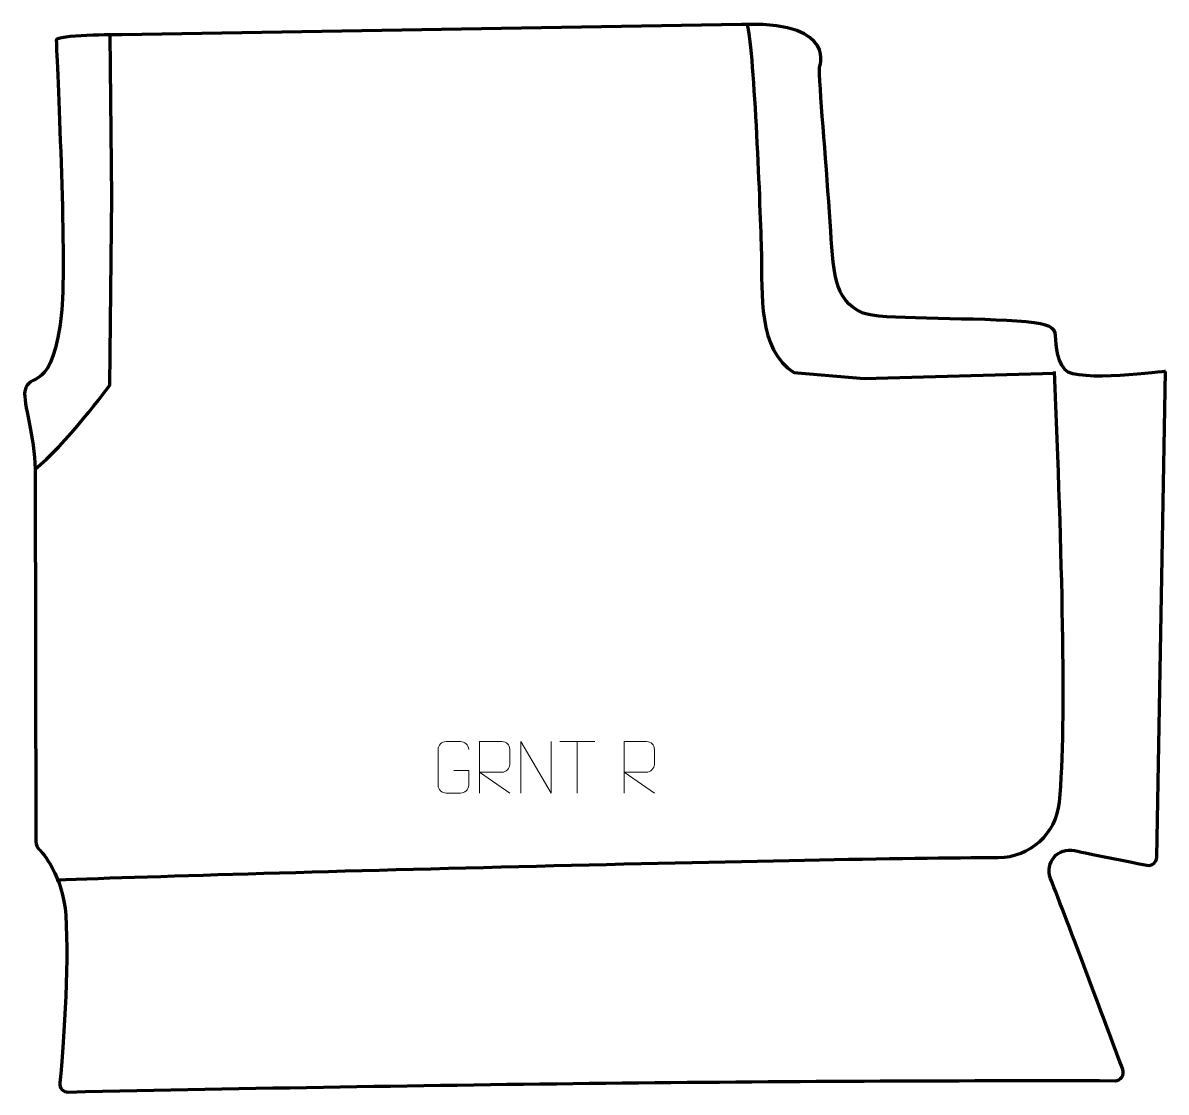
# Model space of a CAD drawing. Header units: millimetres. Extents: x -277 to 277, y -259 to 259.
import ezdxf

# ---------------------------------------------------------------- set-up
doc = ezdxf.new("R2010")
doc.units = ezdxf.units.MM
doc.header["$MEASUREMENT"] = 0
for name, color, linetype in [('layer 1', 7, 'Continuous'), ('layer 2', 7, 'Continuous'), ('layer 3', 7, 'Continuous')]:
    doc.layers.add(name, color=color, linetype=linetype)

msp = doc.modelspace()

# ---------------------------------------------------------------- linework, layer by layer
at = {"layer": 'layer 1', "color": 250, "lineweight": 9}
for points, knots in [([(-68.3373, -102.765), (-68.3373, -102.765), (-61.1692, -102.765), (-61.1692, -102.765), (-61.1692, -102.765), (-61.1692, -102.765), (-61.1692, -109.9331), (-61.1692, -109.9331), (-61.1692, -109.9331), (-61.3089, -112.2565), (-62.9861, -113.7361), (-65.1339, -113.7469), (-65.1339, -113.7469), (-67.4657, -113.7465), (-69.7977, -113.7465), (-72.1292, -113.7469), (-72.1292, -113.7469), (-74.0541, -113.8523), (-76.0263, -111.9678), (-76.0151, -109.9505), (-76.0151, -109.9505), (-76.0147, -104.1804), (-76.0147, -98.4107), (-76.0151, -92.6414), (-76.0151, -92.6414), (-76.0109, -90.5033), (-74.2641, -88.7841), (-72.1118, -88.7975), (-72.1118, -88.7975), (-69.7861, -88.7975), (-67.46, -88.7975), (-65.1339, -88.7975), (-65.1339, -88.7975), (-63.1872, -88.7621), (-61.1958, -90.2536), (-61.1692, -92.6913)], [0, 0, 0, 0, 0.1, 0.1, 0.1, 0.1, 0.2, 0.2, 0.2, 0.2, 0.3, 0.3, 0.3, 0.3, 0.4, 0.4, 0.4, 0.4, 0.5, 0.5, 0.5, 0.5, 0.6, 0.6, 0.6, 0.6, 0.7, 0.7, 0.7, 0.7, 0.8, 0.8, 0.8, 0.8, 1, 1, 1, 1]), ([(-55.9243, -113.7507), (-55.9243, -113.7507), (-55.9243, -88.7972), (-55.9243, -88.7972), (-55.9243, -88.7972), (-52.3295, -88.7972), (-48.734, -88.7972), (-45.1388, -88.7972), (-45.1388, -88.7972), (-42.8135, -88.8349), (-41.2562, -90.3249), (-41.2603, -92.6913), (-41.2603, -92.6913), (-41.2607, -94.7268), (-41.2607, -97.7862), (-41.2603, -99.8222), (-41.2603, -99.8222), (-41.2668, -101.6977), (-43.0791, -103.6395), (-45.0886, -103.6586), (-45.0886, -103.6586), (-45.0886, -103.6586), (-55.9243, -103.6586), (-55.9243, -103.6586), (-55.9243, -103.6586), (-55.9243, -103.6586), (-41.2696, -113.7507), (-41.2696, -113.7507)], [0, 0, 0, 0, 0.125, 0.125, 0.125, 0.125, 0.25, 0.25, 0.25, 0.25, 0.375, 0.375, 0.375, 0.375, 0.5, 0.5, 0.5, 0.5, 0.625, 0.625, 0.625, 0.625, 0.75, 0.75, 0.75, 0.75, 1, 1, 1, 1]), ([(-35.9243, -113.7507), (-35.9243, -113.7507), (-35.9243, -88.7972), (-35.9243, -88.7972), (-35.9243, -88.7972), (-35.9243, -88.7972), (-21.2695, -113.7507), (-21.2695, -113.7507), (-21.2695, -113.7507), (-21.2695, -113.7507), (-21.2695, -88.7972), (-21.2695, -88.7972)], [0, 0, 0, 0, 0.25, 0.25, 0.25, 0.25, 0.5, 0.5, 0.5, 0.5, 1, 1, 1, 1]), ([(14.0711, -113.7507), (14.0711, -113.7507), (14.0711, -88.7972), (14.0711, -88.7972), (14.0711, -88.7972), (17.6659, -88.7972), (21.2614, -88.7972), (24.8566, -88.7972), (24.8566, -88.7972), (27.1819, -88.8349), (28.7392, -90.3249), (28.7351, -92.6913), (28.7351, -92.6913), (28.7347, -94.7268), (28.7347, -97.7862), (28.7351, -99.8222), (28.7351, -99.8222), (28.7286, -101.6977), (26.9163, -103.6395), (24.9068, -103.6586), (24.9068, -103.6586), (24.9068, -103.6586), (14.0711, -103.6586), (14.0711, -103.6586), (14.0711, -103.6586), (14.0711, -103.6586), (28.7258, -113.7507), (28.7258, -113.7507)], [0, 0, 0, 0, 0.125, 0.125, 0.125, 0.125, 0.25, 0.25, 0.25, 0.25, 0.375, 0.375, 0.375, 0.375, 0.5, 0.5, 0.5, 0.5, 0.625, 0.625, 0.625, 0.625, 0.75, 0.75, 0.75, 0.75, 1, 1, 1, 1])]:
    msp.add_open_spline(points, degree=3, knots=knots, dxfattribs=at)
for points in [[(-17.0905, -88.8207), (-17.0905, -88.8207), (-0.1033, -88.8207), (-0.1033, -88.8207)], [(-8.5967, -113.7507), (-8.5967, -113.7507), (-8.5967, -88.7972), (-8.5967, -88.7972)]]:
    msp.add_open_spline(points, degree=3, dxfattribs=at)
at = {"layer": 'layer 2', "color": 230, "lineweight": 200}
msp.add_open_spline([(276.2033, 90.383), (276.2033, 90.383), (271.9897, -144.8312), (271.9897, -144.8312), (271.9897, -144.8312), (271.9453, -147.3162), (269.6653, -149.158), (267.223, -148.6796), (267.223, -148.6796), (258.429, -146.9581), (239.6591, -143.2567), (232.2151, -141.5867), (232.2151, -141.5867), (224.2416, -139.7974), (217.5664, -147.4393), (220.547, -155.0374), (220.547, -155.0374), (228.5409, -175.416), (249.0334, -230.1956), (255.5439, -247.6253), (255.5439, -247.6253), (256.5201, -250.2391), (254.5823, -253.0211), (251.7883, -253.014), (251.7883, -253.014), (92.3923, -252.6358), (-77.5364, -254.6908), (-255.0633, -258.5008), (-255.0633, -258.5008), (-257.464, -258.5523), (-259.3718, -256.4963), (-259.1319, -254.1108), (-259.1319, -254.1108), (-257.748, -240.3631), (-254.5017, -198.2781), (-256.2743, -172.9077), (-256.2743, -172.9077), (-257.6097, -153.7963), (-267.5531, -142.3928), (-269.1085, -141.006), (-269.1085, -141.006), (-270.164, -140.0652), (-270.7616, -138.719), (-270.7643, -137.3064), (-270.7643, -137.3064), (-270.7643, -137.3064), (-271.1514, 43.1027), (-271.1514, 43.1027), (-271.1514, 43.1027), (-271.1864, 58.5947), (-277.034, 75.5126), (-276.1057, 80.8422), (-276.1057, 80.8422), (-274.3345, 91.0104), (-262.2385, 78.1334), (-258.199, 120.3127), (-258.199, 120.3127), (-255.7885, 145.4823), (-260.6185, 241.2934), (-260.8433, 250.7694), (-260.8433, 250.7694), (-260.9088, 253.5394), (-231.8393, 253.4447), (-229.0643, 253.4906), (-229.0643, 253.4906), (-229.0643, 253.4906), (70.9089, 258.4509), (70.9089, 258.4509), (70.9089, 258.4509), (70.9089, 258.4509), (73.7262, 258.4975), (73.7262, 258.4975), (73.7262, 258.4975), (117.6562, 259.2229), (108.625, 237.3736), (108.625, 237.3736), (108.625, 237.3736), (109.1017, 222.5773), (112.2006, 187.9381), (113.85, 162.9158), (113.85, 162.9158), (115.4119, 139.2213), (115.1037, 124.8837), (129.9037, 118.6423), (129.9037, 118.6423), (137.5213, 115.4299), (179.2063, 116.5663), (204.2343, 114.7744), (204.2343, 114.7744), (217.4313, 113.8295), (221.9749, 112.409), (222.7829, 109.2015), (222.7829, 109.2015), (223.6174, 105.889), (222.5697, 96.7559), (227.5874, 91.2468), (227.5874, 91.2468), (233.5936, 84.6518), (276.5256, 90.8036), (276.2033, 90.383)], degree=3, knots=[0, 0, 0, 0, 0.03846154, 0.03846154, 0.03846154, 0.03846154, 0.07692308, 0.07692308, 0.07692308, 0.07692308, 0.11538462, 0.11538462, 0.11538462, 0.11538462, 0.15384615, 0.15384615, 0.15384615, 0.15384615, 0.19230769, 0.19230769, 0.19230769, 0.19230769, 0.23076923, 0.23076923, 0.23076923, 0.23076923, 0.26923077, 0.26923077, 0.26923077, 0.26923077, 0.30769231, 0.30769231, 0.30769231, 0.30769231, 0.34615385, 0.34615385, 0.34615385, 0.34615385, 0.38461538, 0.38461538, 0.38461538, 0.38461538, 0.42307692, 0.42307692, 0.42307692, 0.42307692, 0.46153846, 0.46153846, 0.46153846, 0.46153846, 0.5, 0.5, 0.5, 0.5, 0.53846154, 0.53846154, 0.53846154, 0.53846154, 0.57692308, 0.57692308, 0.57692308, 0.57692308, 0.61538462, 0.61538462, 0.61538462, 0.61538462, 0.65384615, 0.65384615, 0.65384615, 0.65384615, 0.69230769, 0.69230769, 0.69230769, 0.69230769, 0.73076923, 0.73076923, 0.73076923, 0.73076923, 0.76923077, 0.76923077, 0.76923077, 0.76923077, 0.80769231, 0.80769231, 0.80769231, 0.80769231, 0.84615385, 0.84615385, 0.84615385, 0.84615385, 0.88461538, 0.88461538, 0.88461538, 0.88461538, 0.92307692, 0.92307692, 0.92307692, 0.92307692, 1, 1, 1, 1], dxfattribs=at)
at = {"layer": 'layer 3', "color": 142, "lineweight": 200}
for points, knots in [([(73.7262, 258.4975), (77.1167, 243.195), (79.99, 168.5274), (80.5294, 147.5738), (80.5294, 147.5738), (81.0405, 127.7211), (78.6584, 101.2579), (96.3053, 89.9148), (96.3053, 89.9148), (96.3053, 89.9148), (130.2359, 87.0773), (130.2359, 87.0773), (130.2359, 87.0773), (130.2359, 87.0773), (222.4729, 89.5448), (222.4729, 89.5448)], [0, 0, 0, 0, 0.2, 0.2, 0.2, 0.2, 0.4, 0.4, 0.4, 0.4, 0.6, 0.6, 0.6, 0.6, 1, 1, 1, 1]), ([(-271.1514, 43.1027), (-257.2077, 53.776), (-234.8865, 83.8837), (-234.8865, 83.8837), (-234.8865, 83.8837), (-234.8865, 83.8837), (-234.0055, 174.7698), (-234.0055, 174.7698), (-234.0055, 174.7698), (-234.0055, 174.7698), (-234.7062, 253.4419), (-234.7062, 253.4419)], [0, 0, 0, 0, 0.25, 0.25, 0.25, 0.25, 0.5, 0.5, 0.5, 0.5, 1, 1, 1, 1]), ([(222.3895, 90.4628), (225.876, 2.1526), (228.3341, -79.0894), (224.7203, -118.1401), (224.7203, -118.1401), (223.3106, -133.372), (210.5485, -145.0363), (195.2517, -145.0775), (195.2517, -145.0775), (108.9594, -145.3111), (-162.8544, -152.2851), (-260.9075, -155.9219)], [0, 0, 0, 0, 0.25, 0.25, 0.25, 0.25, 0.5, 0.5, 0.5, 0.5, 1, 1, 1, 1])]:
    msp.add_open_spline(points, degree=3, knots=knots, dxfattribs=at)

doc.saveas('drawing.dxf')
